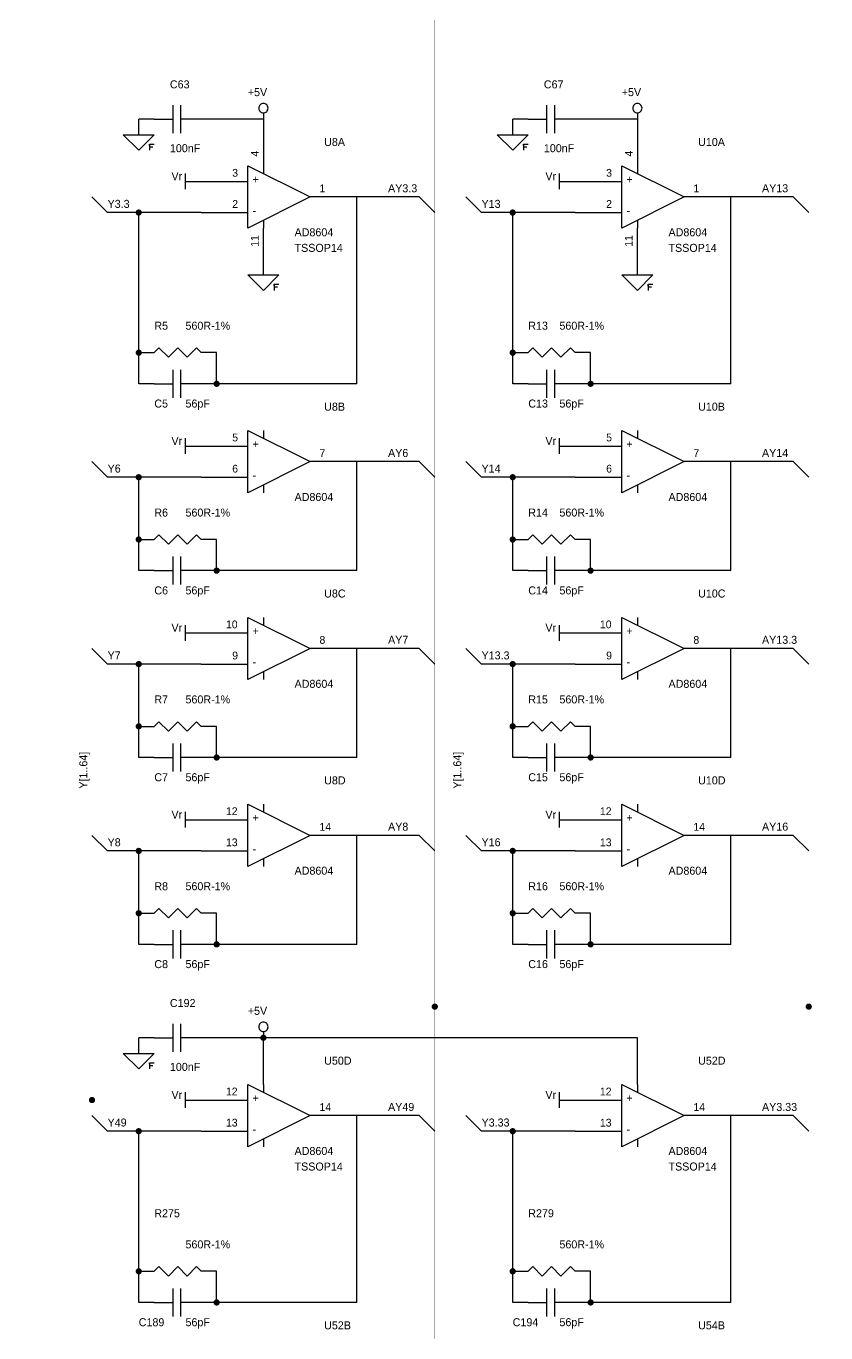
# Model space of a CAD drawing. Extents: x -3 to 838, y 3 to 596.
# Drawn here: x 200.1 to 330.4, y 164.7 to 377.9 of the extents above; entities that cross this region are included whole.
import ezdxf

# ---------------------------------------------------------------- set-up
doc = ezdxf.new("R2010")
doc.units = 0

msp = doc.modelspace()

# ---------------------------------------------------------------- linework, layer by layer
at = {"layer": 'PARTS'}
for p, q in [((220.98, 362.712), (223.52, 362.712)), ((228.6, 362.712), (226.06, 362.712)), ((238.76, 362.712), (238.76, 355.092)), ((281.94, 362.712), (284.48, 362.712)), ((289.56, 362.712), (287.02, 362.712)), ((299.72, 362.712), (299.72, 355.092)), ((228.6, 352.552), (236.22, 352.552)), ((289.56, 352.552), (297.18, 352.552)), ((254, 350.012), (246.38, 350.012)), ((314.96, 350.012), (307.34, 350.012)), ((228.6, 347.472), (236.22, 347.472)), ((289.56, 347.472), (297.18, 347.472)), ((238.76, 337.312), (238.76, 344.932)), ((299.72, 337.312), (299.72, 344.932)), ((218.44, 324.612), (220.98, 324.612)), ((231.14, 324.612), (228.6, 324.612)), ((279.4, 324.612), (281.94, 324.612)), ((292.1, 324.612), (289.56, 324.612)), ((220.98, 319.532), (223.52, 319.532)), ((228.6, 319.532), (226.06, 319.532)), ((281.94, 319.532), (284.48, 319.532)), ((289.56, 319.532), (287.02, 319.532)), ((228.6, 309.372), (236.22, 309.372)), ((289.56, 309.372), (297.18, 309.372)), ((254, 306.832), (246.38, 306.832)), ((314.96, 306.832), (307.34, 306.832)), ((228.6, 304.292), (236.22, 304.292)), ((289.56, 304.292), (297.18, 304.292)), ((218.44, 294.132), (220.98, 294.132)), ((231.14, 294.132), (228.6, 294.132)), ((279.4, 294.132), (281.94, 294.132)), ((292.1, 294.132), (289.56, 294.132)), ((220.98, 289.052), (223.52, 289.052)), ((228.6, 289.052), (226.06, 289.052)), ((281.94, 289.052), (284.48, 289.052)), ((289.56, 289.052), (287.02, 289.052)), ((228.6, 278.892), (236.22, 278.892)), ((289.56, 278.892), (297.18, 278.892)), ((254, 276.352), (246.38, 276.352)), ((314.96, 276.352), (307.34, 276.352)), ((228.6, 273.812), (236.22, 273.812)), ((289.56, 273.812), (297.18, 273.812)), ((218.44, 263.652), (220.98, 263.652)), ((231.14, 263.652), (228.6, 263.652)), ((279.4, 263.652), (281.94, 263.652)), ((292.1, 263.652), (289.56, 263.652)), ((220.98, 258.572), (223.52, 258.572)), ((228.6, 258.572), (226.06, 258.572)), ((281.94, 258.572), (284.48, 258.572)), ((289.56, 258.572), (287.02, 258.572)), ((228.6, 248.412), (236.22, 248.412)), ((289.56, 248.412), (297.18, 248.412)), ((254, 245.872), (246.38, 245.872)), ((314.96, 245.872), (307.34, 245.872)), ((228.6, 243.332), (236.22, 243.332)), ((289.56, 243.332), (297.18, 243.332)), ((218.44, 233.172), (220.98, 233.172)), ((231.14, 233.172), (228.6, 233.172)), ((279.4, 233.172), (281.94, 233.172)), ((292.1, 233.172), (289.56, 233.172)), ((220.98, 228.092), (223.52, 228.092)), ((228.6, 228.092), (226.06, 228.092)), ((281.94, 228.092), (284.48, 228.092)), ((289.56, 228.092), (287.02, 228.092)), ((220.98, 212.852), (223.52, 212.852)), ((228.6, 212.852), (226.06, 212.852)), ((228.6, 202.692), (236.22, 202.692)), ((289.56, 202.692), (297.18, 202.692)), ((254, 200.152), (246.38, 200.152)), ((314.96, 200.152), (307.34, 200.152)), ((228.6, 197.612), (236.22, 197.612)), ((289.56, 197.612), (297.18, 197.612)), ((218.44, 174.752), (220.98, 174.752)), ((231.14, 174.752), (228.6, 174.752)), ((279.4, 174.752), (281.94, 174.752)), ((292.1, 174.752), (289.56, 174.752)), ((220.98, 169.672), (223.52, 169.672)), ((228.6, 169.672), (226.06, 169.672)), ((281.94, 169.672), (284.48, 169.672)), ((289.56, 169.672), (287.02, 169.672))]:
    msp.add_line(p, q, dxfattribs=at)
for points in [[(224.028, 360.426), (224.028, 364.998)], [(225.298, 360.426), (225.298, 364.998)], [(284.988, 360.426), (284.988, 364.998)], [(286.258, 360.426), (286.258, 364.998)], [(223.52, 362.712), (224.028, 362.712)], [(226.06, 362.712), (225.298, 362.712)], [(238.76, 363.728), (238.76, 362.712)], [(284.48, 362.712), (284.988, 362.712)], [(287.02, 362.712), (286.258, 362.712)], [(299.72, 363.728), (299.72, 362.712)], [(215.9, 360.172), (220.98, 360.172)], [(218.44, 357.632), (215.9, 360.172)], [(220.98, 360.172), (218.44, 357.632)], [(220.218, 358.648), (220.98, 358.648)], [(220.218, 358.394), (220.218, 358.648)], [(220.218, 358.648), (220.218, 357.632)], [(220.726, 358.14), (220.218, 358.14)], [(276.86, 360.172), (281.94, 360.172)], [(279.4, 357.632), (276.86, 360.172)], [(281.94, 360.172), (279.4, 357.632)], [(281.178, 358.648), (281.94, 358.648)], [(281.178, 358.394), (281.178, 358.648)], [(281.178, 358.648), (281.178, 357.632)], [(281.686, 358.14), (281.178, 358.14)], [(236.22, 355.092), (246.38, 350.012)], [(236.22, 344.932), (236.22, 355.092)], [(238.76, 355.092), (238.76, 353.822)], [(297.18, 355.092), (307.34, 350.012)], [(297.18, 344.932), (297.18, 355.092)], [(299.72, 355.092), (299.72, 353.822)], [(226.06, 351.282), (226.06, 353.822)], [(226.06, 352.552), (228.6, 352.552)], [(287.02, 351.282), (287.02, 353.822)], [(287.02, 352.552), (289.56, 352.552)], [(246.38, 350.012), (236.22, 344.932)], [(307.34, 350.012), (297.18, 344.932)], [(238.76, 346.202), (238.76, 344.932)], [(299.72, 346.202), (299.72, 344.932)], [(236.22, 337.312), (241.3, 337.312)], [(238.76, 334.772), (236.22, 337.312)], [(241.3, 337.312), (238.76, 334.772)], [(297.18, 337.312), (302.26, 337.312)], [(299.72, 334.772), (297.18, 337.312)], [(302.26, 337.312), (299.72, 334.772)], [(240.538, 335.788), (241.3, 335.788)], [(240.538, 335.534), (240.538, 335.788)], [(240.538, 335.788), (240.538, 334.772)], [(241.046, 335.28), (240.538, 335.28)], [(301.498, 335.788), (302.26, 335.788)], [(301.498, 335.534), (301.498, 335.788)], [(301.498, 335.788), (301.498, 334.772)], [(302.006, 335.28), (301.498, 335.28)], [(220.98, 324.612), (221.742, 325.374)], [(221.742, 325.374), (223.266, 323.85)], [(223.266, 323.85), (224.79, 325.374)], [(224.79, 325.374), (226.314, 323.85)], [(226.314, 323.85), (227.838, 325.374)], [(227.838, 325.374), (228.6, 324.612)], [(281.94, 324.612), (282.702, 325.374)], [(282.702, 325.374), (284.226, 323.85)], [(284.226, 323.85), (285.75, 325.374)], [(285.75, 325.374), (287.274, 323.85)], [(287.274, 323.85), (288.798, 325.374)], [(288.798, 325.374), (289.56, 324.612)], [(224.028, 317.246), (224.028, 321.818)], [(225.298, 317.246), (225.298, 321.818)], [(284.988, 317.246), (284.988, 321.818)], [(286.258, 317.246), (286.258, 321.818)], [(223.52, 319.532), (224.028, 319.532)], [(226.06, 319.532), (225.298, 319.532)], [(284.48, 319.532), (284.988, 319.532)], [(287.02, 319.532), (286.258, 319.532)], [(236.22, 311.912), (246.38, 306.832)], [(236.22, 301.752), (236.22, 311.912)], [(238.76, 311.912), (238.76, 310.642)], [(297.18, 311.912), (307.34, 306.832)], [(297.18, 301.752), (297.18, 311.912)], [(299.72, 311.912), (299.72, 310.642)], [(226.06, 308.102), (226.06, 310.642)], [(226.06, 309.372), (228.6, 309.372)], [(287.02, 308.102), (287.02, 310.642)], [(287.02, 309.372), (289.56, 309.372)], [(246.38, 306.832), (236.22, 301.752)], [(307.34, 306.832), (297.18, 301.752)], [(238.76, 303.022), (238.76, 301.752)], [(299.72, 303.022), (299.72, 301.752)], [(220.98, 294.132), (221.742, 294.894)], [(221.742, 294.894), (223.266, 293.37)], [(223.266, 293.37), (224.79, 294.894)], [(224.79, 294.894), (226.314, 293.37)], [(226.314, 293.37), (227.838, 294.894)], [(227.838, 294.894), (228.6, 294.132)], [(281.94, 294.132), (282.702, 294.894)], [(282.702, 294.894), (284.226, 293.37)], [(284.226, 293.37), (285.75, 294.894)], [(285.75, 294.894), (287.274, 293.37)], [(287.274, 293.37), (288.798, 294.894)], [(288.798, 294.894), (289.56, 294.132)], [(224.028, 286.766), (224.028, 291.338)], [(225.298, 286.766), (225.298, 291.338)], [(284.988, 286.766), (284.988, 291.338)], [(286.258, 286.766), (286.258, 291.338)], [(223.52, 289.052), (224.028, 289.052)], [(226.06, 289.052), (225.298, 289.052)], [(284.48, 289.052), (284.988, 289.052)], [(287.02, 289.052), (286.258, 289.052)], [(236.22, 281.432), (246.38, 276.352)], [(236.22, 271.272), (236.22, 281.432)], [(238.76, 281.432), (238.76, 280.162)], [(297.18, 281.432), (307.34, 276.352)], [(297.18, 271.272), (297.18, 281.432)], [(299.72, 281.432), (299.72, 280.162)], [(226.06, 277.622), (226.06, 280.162)], [(287.02, 277.622), (287.02, 280.162)], [(226.06, 278.892), (228.6, 278.892)], [(287.02, 278.892), (289.56, 278.892)], [(246.38, 276.352), (236.22, 271.272)], [(307.34, 276.352), (297.18, 271.272)], [(238.76, 272.542), (238.76, 271.272)], [(299.72, 272.542), (299.72, 271.272)], [(220.98, 263.652), (221.742, 264.414)], [(221.742, 264.414), (223.266, 262.89)], [(223.266, 262.89), (224.79, 264.414)], [(224.79, 264.414), (226.314, 262.89)], [(226.314, 262.89), (227.838, 264.414)], [(227.838, 264.414), (228.6, 263.652)], [(281.94, 263.652), (282.702, 264.414)], [(282.702, 264.414), (284.226, 262.89)], [(284.226, 262.89), (285.75, 264.414)], [(285.75, 264.414), (287.274, 262.89)], [(287.274, 262.89), (288.798, 264.414)], [(288.798, 264.414), (289.56, 263.652)], [(224.028, 256.286), (224.028, 260.858)], [(225.298, 256.286), (225.298, 260.858)], [(284.988, 256.286), (284.988, 260.858)], [(286.258, 256.286), (286.258, 260.858)], [(223.52, 258.572), (224.028, 258.572)], [(226.06, 258.572), (225.298, 258.572)], [(284.48, 258.572), (284.988, 258.572)], [(287.02, 258.572), (286.258, 258.572)], [(226.06, 247.142), (226.06, 249.682)], [(236.22, 250.952), (246.38, 245.872)], [(236.22, 240.792), (236.22, 250.952)], [(238.76, 250.952), (238.76, 249.682)], [(287.02, 247.142), (287.02, 249.682)], [(297.18, 250.952), (307.34, 245.872)], [(297.18, 240.792), (297.18, 250.952)], [(299.72, 250.952), (299.72, 249.682)], [(226.06, 248.412), (228.6, 248.412)], [(287.02, 248.412), (289.56, 248.412)], [(246.38, 245.872), (236.22, 240.792)], [(307.34, 245.872), (297.18, 240.792)], [(238.76, 242.062), (238.76, 240.792)], [(299.72, 242.062), (299.72, 240.792)], [(220.98, 233.172), (221.742, 233.934)], [(221.742, 233.934), (223.266, 232.41)], [(223.266, 232.41), (224.79, 233.934)], [(224.79, 233.934), (226.314, 232.41)], [(226.314, 232.41), (227.838, 233.934)], [(227.838, 233.934), (228.6, 233.172)], [(281.94, 233.172), (282.702, 233.934)], [(282.702, 233.934), (284.226, 232.41)], [(284.226, 232.41), (285.75, 233.934)], [(285.75, 233.934), (287.274, 232.41)], [(287.274, 232.41), (288.798, 233.934)], [(288.798, 233.934), (289.56, 233.172)], [(224.028, 225.806), (224.028, 230.378)], [(225.298, 225.806), (225.298, 230.378)], [(284.988, 225.806), (284.988, 230.378)], [(286.258, 225.806), (286.258, 230.378)], [(223.52, 228.092), (224.028, 228.092)], [(226.06, 228.092), (225.298, 228.092)], [(284.48, 228.092), (284.988, 228.092)], [(287.02, 228.092), (286.258, 228.092)], [(224.028, 210.566), (224.028, 215.138)], [(225.298, 210.566), (225.298, 215.138)], [(238.76, 213.868), (238.76, 212.852)], [(223.52, 212.852), (224.028, 212.852)], [(226.06, 212.852), (225.298, 212.852)], [(215.9, 210.312), (220.98, 210.312)], [(218.44, 207.772), (215.9, 210.312)], [(220.98, 210.312), (218.44, 207.772)], [(220.218, 208.788), (220.98, 208.788)], [(220.218, 208.534), (220.218, 208.788)], [(220.218, 208.788), (220.218, 207.772)], [(220.726, 208.28), (220.218, 208.28)], [(236.22, 205.232), (246.38, 200.152)], [(236.22, 195.072), (236.22, 205.232)], [(238.76, 205.232), (238.76, 203.962)], [(297.18, 205.232), (307.34, 200.152)], [(297.18, 195.072), (297.18, 205.232)], [(299.72, 205.232), (299.72, 203.962)], [(226.06, 201.422), (226.06, 203.962)], [(226.06, 202.692), (228.6, 202.692)], [(287.02, 201.422), (287.02, 203.962)], [(287.02, 202.692), (289.56, 202.692)], [(246.38, 200.152), (236.22, 195.072)], [(307.34, 200.152), (297.18, 195.072)], [(238.76, 196.342), (238.76, 195.072)], [(299.72, 196.342), (299.72, 195.072)], [(220.98, 174.752), (221.742, 175.514)], [(221.742, 175.514), (223.266, 173.99)], [(223.266, 173.99), (224.79, 175.514)], [(224.79, 175.514), (226.314, 173.99)], [(226.314, 173.99), (227.838, 175.514)], [(227.838, 175.514), (228.6, 174.752)], [(281.94, 174.752), (282.702, 175.514)], [(282.702, 175.514), (284.226, 173.99)], [(284.226, 173.99), (285.75, 175.514)], [(285.75, 175.514), (287.274, 173.99)], [(287.274, 173.99), (288.798, 175.514)], [(288.798, 175.514), (289.56, 174.752)], [(224.028, 167.386), (224.028, 171.958)], [(225.298, 167.386), (225.298, 171.958)], [(284.988, 167.386), (284.988, 171.958)], [(286.258, 167.386), (286.258, 171.958)], [(223.52, 169.672), (224.028, 169.672)], [(226.06, 169.672), (225.298, 169.672)], [(284.48, 169.672), (284.988, 169.672)], [(287.02, 169.672), (286.258, 169.672)]]:
    msp.add_lwpolyline(points, dxfattribs=at)
for points in [[(239.522, 364.49, 0.0985), (239.464, 364.7816, 0.0985), (239.2988, 365.0288, 0.0985), (239.0516, 365.194, 0.0985), (238.76, 365.252, 0.0985), (238.4684, 365.194, 0.0985), (238.2212, 365.0288, 0.0985), (238.056, 364.7816, 0.0985), (237.998, 364.49, 0.0985), (238.056, 364.1984, 0.0985), (238.2212, 363.9512, 0.0985), (238.4684, 363.786, 0.0985), (238.76, 363.728, 0.0985), (239.0516, 363.786, 0.0985), (239.2988, 363.9512, 0.0985), (239.464, 364.1984, 0.0985)], [(300.482, 364.49, 0.0985), (300.424, 364.7816, 0.0985), (300.2588, 365.0288, 0.0985), (300.0116, 365.194, 0.0985), (299.72, 365.252, 0.0985), (299.4284, 365.194, 0.0985), (299.1812, 365.0288, 0.0985), (299.016, 364.7816, 0.0985), (298.958, 364.49, 0.0985), (299.016, 364.1984, 0.0985), (299.1812, 363.9512, 0.0985), (299.4284, 363.786, 0.0985), (299.72, 363.728, 0.0985), (300.0116, 363.786, 0.0985), (300.2588, 363.9512, 0.0985), (300.424, 364.1984, 0.0985)], [(239.522, 214.63, 0.0985), (239.464, 214.9216, 0.0985), (239.2988, 215.1688, 0.0985), (239.0516, 215.334, 0.0985), (238.76, 215.392, 0.0985), (238.4684, 215.334, 0.0985), (238.2212, 215.1688, 0.0985), (238.056, 214.9216, 0.0985), (237.998, 214.63, 0.0985), (238.056, 214.3384, 0.0985), (238.2212, 214.0912, 0.0985), (238.4684, 213.926, 0.0985), (238.76, 213.868, 0.0985), (239.0516, 213.926, 0.0985), (239.2988, 214.0912, 0.0985), (239.464, 214.3384, 0.0985)]]:
    msp.add_lwpolyline(points, format="xyb", close=True, dxfattribs=at)
at = {"layer": 'WIRE', "const_width": 0.02}
for points in [[(210.82, 350.012), (210.82, 405.892)], [(271.78, 350.012), (271.78, 405.892)], [(266.7, 347.472), (266.7, 403.352)], [(327.66, 347.472), (327.66, 403.352)], [(210.82, 306.832), (210.82, 350.012)], [(271.78, 306.832), (271.78, 350.012)], [(266.7, 304.292), (266.7, 347.472)], [(327.66, 304.292), (327.66, 347.472)], [(210.82, 276.352), (210.82, 306.832)], [(271.78, 276.352), (271.78, 306.832)], [(266.7, 273.812), (266.7, 304.292)], [(327.66, 273.812), (327.66, 304.292)], [(210.82, 276.352), (210.82, 245.872)], [(271.78, 276.352), (271.78, 245.872)], [(266.7, 273.812), (266.7, 243.332)], [(327.66, 243.332), (327.66, 273.812)], [(210.82, 202.692), (210.82, 245.872)], [(271.78, 245.872), (271.78, 200.152)], [(266.7, 217.932), (266.7, 243.332)], [(327.66, 217.932), (327.66, 243.332)], [(327.66, 217.932), (266.7, 217.932)], [(266.7, 217.932), (266.7, 197.612)], [(388.62, 217.932), (327.66, 217.932)], [(327.66, 197.612), (327.66, 217.932)], [(210.82, 202.692), (170.18, 202.692)], [(210.82, 202.692), (210.82, 200.152)], [(210.82, 156.972), (210.82, 200.152)], [(271.78, 156.972), (271.78, 200.152)], [(266.7, 154.432), (266.7, 197.612)], [(327.66, 154.432), (327.66, 197.612)]]:
    msp.add_lwpolyline(points, dxfattribs=at)
at = {"layer": 'WIRE'}
for points in [[(220.98, 362.712), (218.44, 362.712)], [(218.44, 360.172), (218.44, 362.712)], [(238.76, 362.712), (228.6, 362.712)], [(281.94, 362.712), (279.4, 362.712)], [(279.4, 360.172), (279.4, 362.712)], [(299.72, 362.712), (289.56, 362.712)], [(213.36, 347.472), (210.82, 350.012)], [(264.16, 350.012), (254, 350.012)], [(254, 319.532), (254, 350.012)], [(266.7, 347.472), (264.16, 350.012)], [(274.32, 347.472), (271.78, 350.012)], [(325.12, 350.012), (314.96, 350.012)], [(314.96, 319.532), (314.96, 350.012)], [(327.66, 347.472), (325.12, 350.012)], [(218.44, 347.472), (213.36, 347.472)], [(228.6, 347.472), (218.44, 347.472)], [(218.44, 324.612), (218.44, 347.472)], [(279.4, 347.472), (274.32, 347.472)], [(289.56, 347.472), (279.4, 347.472)], [(279.4, 324.612), (279.4, 347.472)], [(218.44, 319.532), (218.44, 324.612)], [(231.14, 319.532), (231.14, 324.612)], [(279.4, 319.532), (279.4, 324.612)], [(292.1, 319.532), (292.1, 324.612)], [(220.98, 319.532), (218.44, 319.532)], [(231.14, 319.532), (228.6, 319.532)], [(254, 319.532), (231.14, 319.532)], [(281.94, 319.532), (279.4, 319.532)], [(292.1, 319.532), (289.56, 319.532)], [(314.96, 319.532), (292.1, 319.532)], [(213.36, 304.292), (210.82, 306.832)], [(264.16, 306.832), (254, 306.832)], [(254, 289.052), (254, 306.832)], [(266.7, 304.292), (264.16, 306.832)], [(274.32, 304.292), (271.78, 306.832)], [(325.12, 306.832), (314.96, 306.832)], [(314.96, 289.052), (314.96, 306.832)], [(327.66, 304.292), (325.12, 306.832)], [(218.44, 304.292), (213.36, 304.292)], [(218.44, 294.132), (218.44, 304.292)], [(228.6, 304.292), (218.44, 304.292)], [(279.4, 304.292), (274.32, 304.292)], [(279.4, 294.132), (279.4, 304.292)], [(289.56, 304.292), (279.4, 304.292)], [(218.44, 289.052), (218.44, 294.132)], [(231.14, 289.052), (231.14, 294.132)], [(279.4, 289.052), (279.4, 294.132)], [(292.1, 289.052), (292.1, 294.132)], [(220.98, 289.052), (218.44, 289.052)], [(231.14, 289.052), (228.6, 289.052)], [(254, 289.052), (231.14, 289.052)], [(281.94, 289.052), (279.4, 289.052)], [(292.1, 289.052), (289.56, 289.052)], [(314.96, 289.052), (292.1, 289.052)], [(213.36, 273.812), (210.82, 276.352)], [(254, 258.572), (254, 276.352)], [(264.16, 276.352), (254, 276.352)], [(266.7, 273.812), (264.16, 276.352)], [(274.32, 273.812), (271.78, 276.352)], [(314.96, 258.572), (314.96, 276.352)], [(325.12, 276.352), (314.96, 276.352)], [(327.66, 273.812), (325.12, 276.352)], [(218.44, 273.812), (213.36, 273.812)], [(218.44, 263.652), (218.44, 273.812)], [(228.6, 273.812), (218.44, 273.812)], [(279.4, 273.812), (274.32, 273.812)], [(279.4, 263.652), (279.4, 273.812)], [(289.56, 273.812), (279.4, 273.812)], [(218.44, 258.572), (218.44, 263.652)], [(231.14, 258.572), (231.14, 263.652)], [(279.4, 258.572), (279.4, 263.652)], [(292.1, 258.572), (292.1, 263.652)], [(220.98, 258.572), (218.44, 258.572)], [(231.14, 258.572), (228.6, 258.572)], [(254, 258.572), (231.14, 258.572)], [(281.94, 258.572), (279.4, 258.572)], [(292.1, 258.572), (289.56, 258.572)], [(314.96, 258.572), (292.1, 258.572)], [(213.36, 243.332), (210.82, 245.872)], [(264.16, 245.872), (254, 245.872)], [(254, 228.092), (254, 245.872)], [(266.7, 243.332), (264.16, 245.872)], [(274.32, 243.332), (271.78, 245.872)], [(325.12, 245.872), (314.96, 245.872)], [(314.96, 228.092), (314.96, 245.872)], [(327.66, 243.332), (325.12, 245.872)], [(218.44, 243.332), (213.36, 243.332)], [(218.44, 233.172), (218.44, 243.332)], [(228.6, 243.332), (218.44, 243.332)], [(279.4, 243.332), (274.32, 243.332)], [(279.4, 233.172), (279.4, 243.332)], [(289.56, 243.332), (279.4, 243.332)], [(218.44, 228.092), (218.44, 233.172)], [(231.14, 228.092), (231.14, 233.172)], [(279.4, 228.092), (279.4, 233.172)], [(292.1, 228.092), (292.1, 233.172)], [(220.98, 228.092), (218.44, 228.092)], [(231.14, 228.092), (228.6, 228.092)], [(254, 228.092), (231.14, 228.092)], [(281.94, 228.092), (279.4, 228.092)], [(292.1, 228.092), (289.56, 228.092)], [(314.96, 228.092), (292.1, 228.092)], [(220.98, 212.852), (218.44, 212.852)], [(218.44, 210.312), (218.44, 212.852)], [(238.76, 212.852), (228.6, 212.852)], [(238.76, 205.232), (238.76, 212.852)], [(299.72, 212.852), (238.76, 212.852)], [(299.72, 205.232), (299.72, 212.852)], [(213.36, 197.612), (210.82, 200.152)], [(264.16, 200.152), (254, 200.152)], [(254, 169.672), (254, 200.152)], [(266.7, 197.612), (264.16, 200.152)], [(274.32, 197.612), (271.78, 200.152)], [(274.32, 197.612), (271.78, 200.152)], [(325.12, 200.152), (314.96, 200.152)], [(314.96, 169.672), (314.96, 200.152)], [(327.66, 197.612), (325.12, 200.152)], [(218.44, 197.612), (213.36, 197.612)], [(228.6, 197.612), (218.44, 197.612)], [(218.44, 174.752), (218.44, 197.612)], [(279.4, 197.612), (274.32, 197.612)], [(289.56, 197.612), (279.4, 197.612)], [(279.4, 174.752), (279.4, 197.612)], [(218.44, 169.672), (218.44, 174.752)], [(231.14, 169.672), (231.14, 174.752)], [(279.4, 169.672), (279.4, 174.752)], [(292.1, 169.672), (292.1, 174.752)], [(220.98, 169.672), (218.44, 169.672)], [(231.14, 169.672), (228.6, 169.672)], [(254, 169.672), (231.14, 169.672)], [(281.94, 169.672), (279.4, 169.672)], [(292.1, 169.672), (289.56, 169.672)], [(314.96, 169.672), (292.1, 169.672)]]:
    msp.add_lwpolyline(points, dxfattribs=at)
at = {"layer": 'WIRE', "const_width": 0.508}
for points in [[(218.186, 347.472, 1), (218.694, 347.472, 1)], [(279.146, 347.472, 1), (279.654, 347.472, 1)], [(218.186, 324.612, 1), (218.694, 324.612, 1)], [(279.146, 324.612, 1), (279.654, 324.612, 1)], [(230.886, 319.532, 1), (231.394, 319.532, 1)], [(291.846, 319.532, 1), (292.354, 319.532, 1)], [(218.186, 304.292, 1), (218.694, 304.292, 1)], [(279.146, 304.292, 1), (279.654, 304.292, 1)], [(218.186, 294.132, 1), (218.694, 294.132, 1)], [(279.146, 294.132, 1), (279.654, 294.132, 1)], [(230.886, 289.052, 1), (231.394, 289.052, 1)], [(291.846, 289.052, 1), (292.354, 289.052, 1)], [(218.186, 273.812, 1), (218.694, 273.812, 1)], [(279.146, 273.812, 1), (279.654, 273.812, 1)], [(218.186, 263.652, 1), (218.694, 263.652, 1)], [(279.146, 263.652, 1), (279.654, 263.652, 1)], [(230.886, 258.572, 1), (231.394, 258.572, 1)], [(291.846, 258.572, 1), (292.354, 258.572, 1)], [(218.186, 243.332, 1), (218.694, 243.332, 1)], [(279.146, 243.332, 1), (279.654, 243.332, 1)], [(218.186, 233.172, 1), (218.694, 233.172, 1)], [(279.146, 233.172, 1), (279.654, 233.172, 1)], [(230.886, 228.092, 1), (231.394, 228.092, 1)], [(291.846, 228.092, 1), (292.354, 228.092, 1)], [(266.446, 217.932, 1), (266.954, 217.932, 1)], [(327.406, 217.932, 1), (327.914, 217.932, 1)], [(238.506, 212.852, 1), (239.014, 212.852, 1)], [(210.566, 202.692, 1), (211.074, 202.692, 1)], [(218.186, 197.612, 1), (218.694, 197.612, 1)], [(279.146, 197.612, 1), (279.654, 197.612, 1)], [(218.186, 174.752, 1), (218.694, 174.752, 1)], [(279.146, 174.752, 1), (279.654, 174.752, 1)], [(230.886, 169.672, 1), (231.394, 169.672, 1)], [(291.846, 169.672, 1), (292.354, 169.672, 1)]]:
    msp.add_lwpolyline(points, format="xyb", close=True, dxfattribs=at)

# ---------------------------------------------------------------- texts
at = {"layer": 'COMMENTS'}
for p in [(243.84, 341.0563), (304.8, 341.0563), (243.84, 191.1963), (304.8, 191.1963)]:
    msp.add_text('TSSOP14', height=1.3057, dxfattribs=at).set_placement(p)
at = {"layer": 'PARTS'}
for s, p in [('4', (237.998, 356.616)), ('4', (298.958, 356.616)), ('11', (237.998, 341.884)), ('11', (298.958, 341.884))]:
    msp.add_text(s, height=1.27, rotation=90, dxfattribs=at).set_placement(p)
for s, p in [('3', (233.68, 353.314)), ('3', (294.64, 353.314)), ('1', (247.904, 350.774)), ('1', (308.864, 350.774)), ('2', (233.68, 348.234)), ('2', (294.64, 348.234)), ('5', (233.68, 310.134)), ('5', (294.64, 310.134)), ('7', (247.904, 307.594)), ('7', (308.864, 307.594)), ('6', (233.68, 305.054)), ('6', (294.64, 305.054)), ('10', (232.664, 279.654)), ('10', (293.624, 279.654)), ('8', (247.904, 277.114)), ('8', (308.864, 277.114)), ('9', (233.68, 274.574)), ('9', (294.64, 274.574)), ('12', (232.664, 249.174)), ('12', (293.624, 249.174)), ('14', (247.904, 246.634)), ('14', (308.864, 246.634)), ('13', (232.664, 244.094)), ('13', (293.624, 244.094)), ('12', (232.664, 203.454)), ('12', (293.624, 203.454)), ('14', (247.904, 200.914)), ('14', (308.864, 200.914)), ('13', (232.664, 198.374)), ('13', (293.624, 198.374))]:
    msp.add_text(s, height=1.27, dxfattribs=at).set_placement(p)
at = {"layer": 'PARTTEXT'}
for s, p in [('C63', (223.52, 367.7263)), ('C67', (284.48, 367.7263)), ('+5V', (236.22, 366.4563)), ('+5V', (297.18, 366.4563)), ('100nF', (223.52, 357.3123)), ('U8A', (248.666, 358.3283)), ('100nF', (284.48, 357.3123)), ('U10A', (309.626, 358.3283)), ('Vr', (223.774, 352.7403)), ('Vr', (284.734, 352.7403)), ('+', (236.982, 352.2323)), ('+', (297.942, 352.2323)), ('-', (236.982, 347.1523)), ('-', (297.942, 347.1523)), ('AD8604', (243.84, 343.5963)), ('AD8604', (304.8, 343.5963)), ('R5', (220.98, 328.3563)), ('560R-1%', (226.06, 328.3563)), ('R13', (281.94, 328.3563)), ('560R-1%', (287.02, 328.3563)), ('C5', (220.98, 315.6563)), ('56pF', (226.06, 315.6563)), ('U8B', (248.666, 315.1483)), ('C13', (281.94, 315.6563)), ('56pF', (287.02, 315.6563)), ('U10B', (309.626, 315.1483)), ('Vr', (223.774, 309.5603)), ('+', (236.982, 309.0523)), ('Vr', (284.734, 309.5603)), ('+', (297.942, 309.0523)), ('-', (236.982, 303.9723)), ('-', (297.942, 303.9723)), ('AD8604', (243.84, 300.4163)), ('AD8604', (304.8, 300.4163)), ('R6', (220.98, 297.8763)), ('560R-1%', (226.06, 297.8763)), ('R14', (281.94, 297.8763)), ('560R-1%', (287.02, 297.8763)), ('C6', (220.98, 285.1763)), ('56pF', (226.06, 285.1763)), ('U8C', (248.666, 284.6683)), ('C14', (281.94, 285.1763)), ('56pF', (287.02, 285.1763)), ('U10C', (309.626, 284.6683)), ('Vr', (223.774, 279.0803)), ('+', (236.982, 278.5723)), ('Vr', (284.734, 279.0803)), ('+', (297.942, 278.5723)), ('-', (236.982, 273.4923)), ('-', (297.942, 273.4923)), ('AD8604', (243.84, 269.9363)), ('AD8604', (304.8, 269.9363)), ('R7', (220.98, 267.3963)), ('560R-1%', (226.06, 267.3963)), ('R15', (281.94, 267.3963)), ('560R-1%', (287.02, 267.3963)), ('C7', (220.98, 254.6963)), ('56pF', (226.06, 254.6963)), ('C15', (281.94, 254.6963)), ('56pF', (287.02, 254.6963)), ('U8D', (248.666, 254.1883)), ('U10D', (309.626, 254.1883)), ('Vr', (223.774, 248.6003)), ('Vr', (284.734, 248.6003)), ('+', (236.982, 248.0923)), ('+', (297.942, 248.0923)), ('-', (236.982, 243.0123)), ('-', (297.942, 243.0123)), ('AD8604', (243.84, 239.4563)), ('AD8604', (304.8, 239.4563)), ('R8', (220.98, 236.9163)), ('560R-1%', (226.06, 236.9163)), ('R16', (281.94, 236.9163)), ('560R-1%', (287.02, 236.9163)), ('C8', (220.98, 224.2163)), ('56pF', (226.06, 224.2163)), ('C16', (281.94, 224.2163)), ('56pF', (287.02, 224.2163)), ('C192', (223.52, 217.8663)), ('+5V', (236.22, 216.5963)), ('U50D', (248.666, 208.4683)), ('U52D', (309.626, 208.4683)), ('100nF', (223.52, 207.4523)), ('Vr', (223.774, 202.8803)), ('+', (236.982, 202.3723)), ('Vr', (284.734, 202.8803)), ('+', (297.942, 202.3723)), ('-', (236.982, 197.2923)), ('-', (297.942, 197.2923)), ('AD8604', (243.84, 193.7363)), ('AD8604', (304.8, 193.7363)), ('R275', (220.98, 183.5763)), ('R279', (281.94, 183.5763)), ('560R-1%', (226.06, 178.4963)), ('560R-1%', (287.02, 178.4963)), ('C189', (218.44, 165.7963)), ('56pF', (226.06, 165.7963)), ('U52B', (248.666, 165.2883)), ('C194', (279.4, 165.7963)), ('56pF', (287.02, 165.7963)), ('U54B', (309.626, 165.2883))]:
    msp.add_text(s, height=1.3057, dxfattribs=at).set_placement(p)
at = {"layer": 'WIRETEXT'}
for s, p in [('AY3.3', (259.08, 350.774)), ('AY13', (320.04, 350.774)), ('Y3.3', (213.36, 348.234)), ('Y13', (274.32, 348.234)), ('AY6', (259.08, 307.594)), ('AY14', (320.04, 307.594)), ('Y6', (213.36, 305.054)), ('Y14', (274.32, 305.054)), ('AY7', (259.08, 277.114)), ('AY13.3', (320.04, 277.114)), ('Y7', (213.36, 274.574)), ('Y13.3', (274.32, 274.574)), ('AY8', (259.08, 246.634)), ('AY16', (320.04, 246.634)), ('Y8', (213.36, 244.094)), ('Y16', (274.32, 244.094)), ('AY49', (259.08, 200.914)), ('AY3.33', (320.04, 200.914)), ('Y49', (213.36, 198.374)), ('Y3.33', (274.32, 198.374))]:
    msp.add_text(s, height=1.3057, dxfattribs=at).set_placement(p)
for p in [(210.058, 253.492), (271.018, 253.492)]:
    msp.add_text('Y[1..64]', height=1.3057, rotation=90, dxfattribs=at).set_placement(p)

doc.saveas('drawing.dxf')
